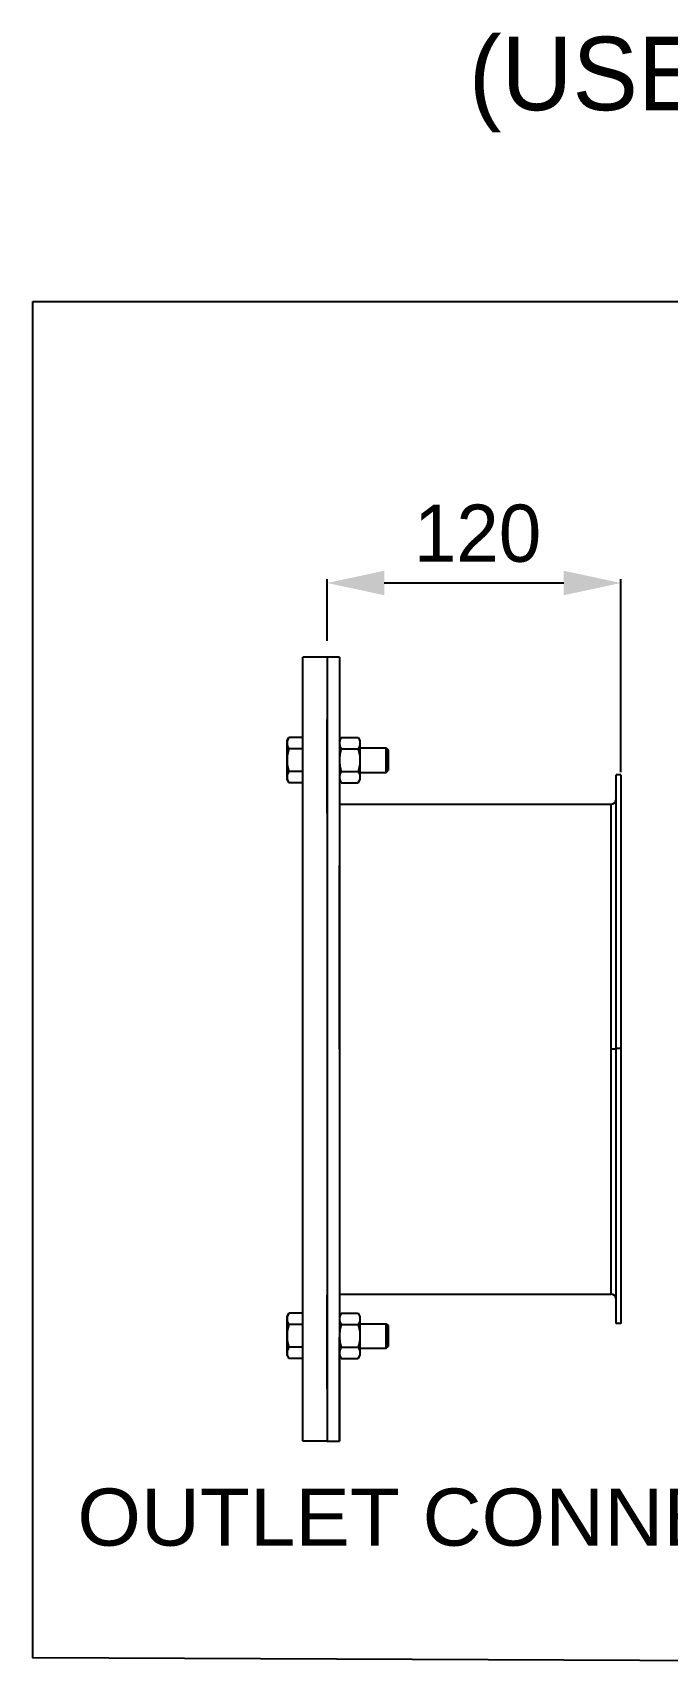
# Model space of a CAD drawing. Header units: millimetres. Extents: x 395 to 3386, y 0 to 2798.
# Drawn here: x 1887 to 2146, y 1336 to 2005 of the extents above; entities that cross this region are included whole.
import ezdxf
from ezdxf.enums import TextEntityAlignment as Align

# ---------------------------------------------------------------- set-up
doc = ezdxf.new("R2010")
doc.units = ezdxf.units.MM
doc.header["$LTSCALE"] = 217.8
doc.header["$PDMODE"] = 3
doc.header["$PDSIZE"] = 8
doc.layers.get('0').update_dxf_attribs({"linetype": 'CONTINUOUS'})
doc.layers.get('Defpoints').update_dxf_attribs({"linetype": 'CONTINUOUS'})
doc.layers.add('00_BUW_DATUM', color=7, linetype='CONTINUOUS')
doc.layers.add('02___PRT_ALL_AXES', color=7, linetype='CONTINUOUS')
doc.styles.get("Standard").update_dxf_attribs({"font": 'taile.ttf'})
doc.dimstyles.new('DIMSTYLE_2', dxfattribs={"dimtxt": 23.333333, "dimasz": 23.333333, "dimexe": 1.5, "dimexo": 1, "dimgap": 0.875, "dimtad": 1, "dimlfac": 0.15, "dimdsep": 46, "dimtxsty": 'Standard', "dimblk": '_FILLED', "dimblk1": '_FILLED', "dimblk2": '_FILLED', "dimcen": 0.09, "dimazin": 2, "dimtp": 0.01, "dimtm": 0.01, "dimtfac": 1, "dimtofl": 0, "dimtmove": 0, "dimatfit": 3, "dimldrblk": '_FILLED', "dimfxl": 1, "dimtolj": 1, "dimarcsym": 0})

# ---------------------------------------------------------------- blocks, each defined once
blk = doc.blocks.new('_FILLED')
at = {"color": 0, "linetype": 'ByBlock'}
blk.add_solid([(0, 0), (-1, 0.214), (-1, -0.214)], dxfattribs=at)
blk = doc.blocks.new('*D224')
at = {"color": 0, "linetype": 'Continuous', "lineweight": -2}
for p, q in [((2007.29, 1757.12), (2007.29, 1782.19)), ((2127.29, 1703.45), (2127.29, 1782.19)), ((2030.62, 1780.69), (2103.95, 1780.69))]:
    blk.add_line(p, q, dxfattribs=at)
at = {"layer": 'Defpoints', "color": 0}
for p in [(2127.29, 1780.69), (2007.29, 1756.12), (2127.29, 1702.45)]:
    blk.add_point(p, dxfattribs=at)
at = {"color": 0, "linetype": 'ByBlock', "lineweight": -2, "xscale": 23.3333333333, "yscale": 23.3333333333, "zscale": 23.3333333333, "rotation": 180}
blk.add_blockref('_FILLED', (2007.29, 1780.69), dxfattribs=at)
at = {"color": 0, "linetype": 'ByBlock', "lineweight": -2, "xscale": 23.3333333333, "yscale": 23.3333333333, "zscale": 23.3333333333}
blk.add_blockref('_FILLED', (2127.29, 1780.69), dxfattribs=at)
at = {"color": 0, "insert": (2068.72, 1812.68), "char_height": 23.333, "attachment_point": 2, "line_spacing_factor": 0.9}
blk.add_mtext('\\A1;120', dxfattribs=at)

msp = doc.modelspace()

# ---------------------------------------------------------------- linework, layer by layer
for p, q in [((1887.0313, 1895.5995), (3312.6528, 1895.5995)), ((2007.2865, 1750.4489), (1997.2865, 1750.4489)), ((1997.2865, 1430.4489), (1997.2865, 1750.4489)), ((2012.2865, 1750.4489), (2012.2865, 1707.9489)), ((2012.2865, 1590.4489), (2012.2865, 1665.4489)), ((2012.2865, 1590.4489), (2012.2865, 1515.4489)), ((2012.2865, 1430.4489), (2012.2865, 1472.9489)), ((2007.2865, 1430.4489), (1997.2865, 1430.4489))]:
    msp.add_line(p, q)
at = {"linetype": 'Continuous'}
for p, q in [((2007.2865, 1750.4489), (2007.2865, 1430.4489)), ((2012.2865, 1750.4489), (2007.2865, 1750.4489)), ((2012.2865, 1750.4489), (2012.2865, 1430.4489)), ((2127.2865, 1702.4489), (2125.2865, 1702.4489)), ((2125.2865, 1590.6443), (2125.2865, 1702.4489)), ((2127.2865, 1702.4489), (2125.2865, 1702.4489)), ((2127.2865, 1702.4489), (2127.2865, 1590.6443)), ((2012.2865, 1690.4489), (2123.2865, 1690.4489)), ((2123.2865, 1490.4489), (2123.2865, 1690.4489)), ((2123.2865, 1590.6234), (2123.5535, 1590.6234)), ((2123.5535, 1590.6234), (2124.0497, 1590.6237)), ((2124.0497, 1590.6237), (2124.5046, 1590.6241)), ((2127.2865, 1590.6443), (2125.2865, 1590.6443)), ((2125.2865, 1478.4489), (2125.2865, 1590.4489)), ((2127.2865, 1590.6269), (2127.2865, 1478.4489)), ((2012.2865, 1490.4489), (2123.2865, 1490.4489)), ((2127.2865, 1478.4489), (2125.2865, 1478.4489)), ((2007.2865, 1430.4489), (2012.2865, 1430.4489))]:
    msp.add_line(p, q, dxfattribs=at)
at = {"color": 7, "linetype": 'Continuous'}
for p, q in [((2032.1865, 1712.6336), (2032.1865, 1704.1336)), ((2032.1865, 1477.6336), (2032.1865, 1469.1336))]:
    msp.add_line(p, q, dxfattribs=at)
msp.add_lwpolyline([(3312.6444, 1895.5995), (3312.831, 1335.7473), (1887.0313, 1342.0225), (1887.0313, 1895.5995)])
at = {"linetype": 'Continuous'}
for centre, start, end in [((2123.2865, 1692.4489), 270, 352.5), ((2123.2865, 1488.4489), 7.5, 90)]:
    msp.add_arc(centre, 2, start, end, dxfattribs=at)
msp.add_open_spline([(2124.5046, 1590.6241), (2124.6107, 1590.6243), (2124.8709, 1590.6271), (2125.1315, 1590.6183), (2125.2856, 1590.6268)], degree=3, knots=[0, 0, 0, 0, 0.40743579, 1, 1, 1, 1], dxfattribs=at)
at = {"layer": '00_BUW_DATUM', "color": 7, "linetype": 'Continuous'}
for p, q in [((1990.8865, 1716.3836), (1991.6011, 1717.6212)), ((1990.8865, 1700.3836), (1990.8865, 1716.3836)), ((1997.2865, 1717.6212), (1991.6011, 1717.6212)), ((2012.2865, 1716.3836), (2013.0011, 1717.6212)), ((2013.0011, 1717.6212), (2019.972, 1717.6212)), ((2019.972, 1717.6212), (2020.6865, 1716.3836)), ((2020.6865, 1716.3836), (2020.6865, 1700.3836)), ((1997.2865, 1713.0024), (1991.6011, 1713.0024)), ((2013.0011, 1713.0024), (2019.972, 1713.0024)), ((2020.6865, 1713.3836), (2031.4365, 1713.3836)), ((2031.4365, 1703.3836), (2031.4365, 1713.3836)), ((2031.4365, 1713.3836), (2032.1865, 1712.6336)), ((2032.1865, 1704.1336), (2032.1865, 1712.6336)), ((1997.2865, 1703.7648), (1991.6011, 1703.7648)), ((2013.0011, 1703.7648), (2019.972, 1703.7648)), ((2020.6865, 1703.3836), (2031.4365, 1703.3836)), ((2031.4365, 1703.3836), (2032.1865, 1704.1336)), ((1990.8865, 1700.3836), (1991.6011, 1699.146)), ((1997.2865, 1699.146), (1991.6011, 1699.146)), ((2012.2865, 1700.3836), (2013.0011, 1699.146)), ((2013.0011, 1699.146), (2019.972, 1699.146)), ((2019.972, 1699.146), (2020.6865, 1700.3836)), ((1990.8865, 1481.3836), (1991.6011, 1482.6212)), ((1990.8865, 1465.3836), (1990.8865, 1481.3836)), ((1997.2865, 1482.6212), (1991.6011, 1482.6212)), ((2012.2865, 1481.3836), (2013.0011, 1482.6212)), ((2013.0011, 1482.6212), (2019.972, 1482.6212)), ((2019.972, 1482.6212), (2020.6865, 1481.3836)), ((2020.6865, 1481.3836), (2020.6865, 1465.3836)), ((1997.2865, 1478.0024), (1991.6011, 1478.0024)), ((2013.0011, 1478.0024), (2019.972, 1478.0024)), ((2020.6865, 1478.3836), (2031.4365, 1478.3836)), ((2031.4365, 1468.3836), (2031.4365, 1478.3836)), ((2031.4365, 1478.3836), (2032.1865, 1477.6336)), ((2032.1865, 1469.1336), (2032.1865, 1477.6336)), ((1997.2865, 1468.7648), (1991.6011, 1468.7648)), ((2013.0011, 1468.7648), (2019.972, 1468.7648)), ((2020.6865, 1468.3836), (2031.4365, 1468.3836)), ((2031.4365, 1468.3836), (2032.1865, 1469.1336)), ((1990.8865, 1465.3836), (1991.6011, 1464.146)), ((1997.2865, 1464.146), (1991.6011, 1464.146)), ((2012.2865, 1465.3836), (2013.0011, 1464.146)), ((2013.0011, 1464.146), (2019.972, 1464.146)), ((2019.972, 1464.146), (2020.6865, 1465.3836))]:
    msp.add_line(p, q, dxfattribs=at)
for points, knots in [([(1991.6011, 1717.6212), (1991.4945, 1717.4366), (1991.2988, 1717.0652), (1991.0682, 1716.4894), (1990.9207, 1715.904), (1990.8865, 1715.5077), (1990.8865, 1715.3118)], [0, 0, 0, 0, 0.26163522, 0.51448875, 0.75958985, 1, 1, 1, 1]), ([(1990.8865, 1715.3118), (1990.8865, 1715.116), (1990.9207, 1714.7197), (1991.0682, 1714.1343), (1991.2988, 1713.5584), (1991.4945, 1713.187), (1991.6011, 1713.0024)], [0, 0, 0, 0, 0.24040527, 0.485503, 0.73835724, 1, 1, 1, 1]), ([(2013.0011, 1717.6212), (2012.8945, 1717.4366), (2012.6988, 1717.0652), (2012.4682, 1716.4893), (2012.3207, 1715.904), (2012.2865, 1715.5077), (2012.2865, 1715.3118)], [0, 0, 0, 0, 0.26164274, 0.51449692, 0.75959469, 1, 1, 1, 1]), ([(2012.2865, 1715.3118), (2012.2865, 1715.116), (2012.3207, 1714.7197), (2012.4682, 1714.1343), (2012.6988, 1713.5584), (2012.8945, 1713.187), (2013.0011, 1713.0024)], [0, 0, 0, 0, 0.24040533, 0.48550309, 0.73835726, 1, 1, 1, 1]), ([(2019.972, 1717.6212), (2020.0786, 1717.4366), (2020.2743, 1717.0652), (2020.5049, 1716.4893), (2020.6524, 1715.904), (2020.6865, 1715.5077), (2020.6865, 1715.3118)], [0, 0, 0, 0, 0.26164274, 0.51449692, 0.75959469, 1, 1, 1, 1]), ([(2020.6865, 1715.3118), (2020.6865, 1715.116), (2020.6524, 1714.7197), (2020.5049, 1714.1343), (2020.2743, 1713.5584), (2020.0786, 1713.187), (2019.972, 1713.0024)], [0, 0, 0, 0, 0.24040533, 0.48550309, 0.73835726, 1, 1, 1, 1]), ([(1991.6011, 1713.0024), (1991.3844, 1712.252), (1991.1136, 1711.1079), (1990.9199, 1709.5562), (1990.8865, 1708.7743), (1990.8865, 1708.3836)], [0, 0, 0, 0, 0.49989254, 0.74994646, 1, 1, 1, 1]), ([(1990.8865, 1708.3836), (1990.8865, 1707.9929), (1990.9199, 1707.2111), (1991.1136, 1705.6594), (1991.3844, 1704.5153), (1991.6011, 1703.7648)], [0, 0, 0, 0, 0.25004829, 0.50009882, 1, 1, 1, 1]), ([(2013.0011, 1713.0024), (2012.8927, 1712.627), (2012.6942, 1711.8708), (2012.4652, 1710.7203), (2012.3199, 1709.5561), (2012.2865, 1708.7743), (2012.2865, 1708.3836)], [0, 0, 0, 0, 0.25001158, 0.50001491, 0.75000857, 1, 1, 1, 1]), ([(2012.2865, 1708.3836), (2012.2865, 1707.9929), (2012.3199, 1707.2111), (2012.4652, 1706.0469), (2012.6942, 1704.8965), (2012.8927, 1704.1402), (2013.0011, 1703.7648)], [0, 0, 0, 0, 0.24999144, 0.49998511, 0.74998842, 1, 1, 1, 1]), ([(2019.972, 1713.0024), (2020.0804, 1712.627), (2020.2789, 1711.8708), (2020.5078, 1710.7203), (2020.6532, 1709.5561), (2020.6865, 1708.7743), (2020.6865, 1708.3836)], [0, 0, 0, 0, 0.25001158, 0.50001491, 0.75000857, 1, 1, 1, 1]), ([(2020.6865, 1708.3836), (2020.6865, 1707.9929), (2020.6532, 1707.2111), (2020.5078, 1706.0469), (2020.2789, 1704.8965), (2020.0804, 1704.1402), (2019.972, 1703.7648)], [0, 0, 0, 0, 0.24999144, 0.49998511, 0.74998842, 1, 1, 1, 1]), ([(1991.6011, 1703.7648), (1991.4945, 1703.5802), (1991.2988, 1703.2088), (1991.0682, 1702.633), (1990.9207, 1702.0476), (1990.8865, 1701.6513), (1990.8865, 1701.4554)], [0, 0, 0, 0, 0.26163522, 0.51448875, 0.75958985, 1, 1, 1, 1]), ([(1990.8865, 1701.4554), (1990.8865, 1701.2596), (1990.9207, 1700.8633), (1991.0682, 1700.2779), (1991.2988, 1699.702), (1991.4945, 1699.3306), (1991.6011, 1699.146)], [0, 0, 0, 0, 0.24040527, 0.485503, 0.73835724, 1, 1, 1, 1]), ([(2013.0011, 1703.7648), (2012.8945, 1703.5802), (2012.6988, 1703.2088), (2012.4682, 1702.6329), (2012.3207, 1702.0476), (2012.2865, 1701.6513), (2012.2865, 1701.4554)], [0, 0, 0, 0, 0.26164274, 0.51449692, 0.75959469, 1, 1, 1, 1]), ([(2012.2865, 1701.4554), (2012.2865, 1701.2596), (2012.3207, 1700.8633), (2012.4682, 1700.2779), (2012.6988, 1699.702), (2012.8945, 1699.3306), (2013.0011, 1699.146)], [0, 0, 0, 0, 0.24040533, 0.48550309, 0.73835726, 1, 1, 1, 1]), ([(2019.972, 1703.7648), (2020.0786, 1703.5802), (2020.2743, 1703.2088), (2020.5049, 1702.6329), (2020.6524, 1702.0476), (2020.6865, 1701.6513), (2020.6865, 1701.4554)], [0, 0, 0, 0, 0.26164274, 0.51449692, 0.75959469, 1, 1, 1, 1]), ([(2020.6865, 1701.4554), (2020.6865, 1701.2596), (2020.6524, 1700.8633), (2020.5049, 1700.2779), (2020.2743, 1699.702), (2020.0786, 1699.3306), (2019.972, 1699.146)], [0, 0, 0, 0, 0.24040533, 0.48550309, 0.73835726, 1, 1, 1, 1]), ([(1991.6011, 1482.6212), (1991.4945, 1482.4366), (1991.2988, 1482.0652), (1991.0682, 1481.4894), (1990.9207, 1480.904), (1990.8865, 1480.5077), (1990.8865, 1480.3118)], [0, 0, 0, 0, 0.26163522, 0.51448875, 0.75958985, 1, 1, 1, 1]), ([(1990.8865, 1480.3118), (1990.8865, 1480.116), (1990.9207, 1479.7197), (1991.0682, 1479.1343), (1991.2988, 1478.5584), (1991.4945, 1478.187), (1991.6011, 1478.0024)], [0, 0, 0, 0, 0.24040527, 0.485503, 0.73835724, 1, 1, 1, 1]), ([(2013.0011, 1482.6212), (2012.8945, 1482.4366), (2012.6988, 1482.0652), (2012.4682, 1481.4893), (2012.3207, 1480.904), (2012.2865, 1480.5077), (2012.2865, 1480.3118)], [0, 0, 0, 0, 0.26164274, 0.51449692, 0.75959469, 1, 1, 1, 1]), ([(2012.2865, 1480.3118), (2012.2865, 1480.116), (2012.3207, 1479.7197), (2012.4682, 1479.1343), (2012.6988, 1478.5584), (2012.8945, 1478.187), (2013.0011, 1478.0024)], [0, 0, 0, 0, 0.24040533, 0.48550309, 0.73835726, 1, 1, 1, 1]), ([(2019.972, 1482.6212), (2020.0786, 1482.4366), (2020.2743, 1482.0652), (2020.5049, 1481.4893), (2020.6524, 1480.904), (2020.6865, 1480.5077), (2020.6865, 1480.3118)], [0, 0, 0, 0, 0.26164274, 0.51449692, 0.75959469, 1, 1, 1, 1]), ([(2020.6865, 1480.3118), (2020.6865, 1480.116), (2020.6524, 1479.7197), (2020.5049, 1479.1343), (2020.2743, 1478.5584), (2020.0786, 1478.187), (2019.972, 1478.0024)], [0, 0, 0, 0, 0.24040533, 0.48550309, 0.73835726, 1, 1, 1, 1]), ([(1991.6011, 1478.0024), (1991.3844, 1477.252), (1991.1136, 1476.1079), (1990.9199, 1474.5562), (1990.8865, 1473.7743), (1990.8865, 1473.3836)], [0, 0, 0, 0, 0.49989254, 0.74994646, 1, 1, 1, 1]), ([(1990.8865, 1473.3836), (1990.8865, 1472.9929), (1990.9199, 1472.2111), (1991.1136, 1470.6594), (1991.3844, 1469.5153), (1991.6011, 1468.7648)], [0, 0, 0, 0, 0.25004829, 0.50009882, 1, 1, 1, 1]), ([(2013.0011, 1478.0024), (2012.8927, 1477.627), (2012.6942, 1476.8708), (2012.4652, 1475.7203), (2012.3199, 1474.5561), (2012.2865, 1473.7743), (2012.2865, 1473.3836)], [0, 0, 0, 0, 0.25001158, 0.50001491, 0.75000857, 1, 1, 1, 1]), ([(2012.2865, 1473.3836), (2012.2865, 1472.9929), (2012.3199, 1472.2111), (2012.4652, 1471.0469), (2012.6942, 1469.8965), (2012.8927, 1469.1402), (2013.0011, 1468.7648)], [0, 0, 0, 0, 0.24999144, 0.49998511, 0.74998842, 1, 1, 1, 1]), ([(2019.972, 1478.0024), (2020.0804, 1477.627), (2020.2789, 1476.8708), (2020.5078, 1475.7203), (2020.6532, 1474.5561), (2020.6865, 1473.7743), (2020.6865, 1473.3836)], [0, 0, 0, 0, 0.25001158, 0.50001491, 0.75000857, 1, 1, 1, 1]), ([(2020.6865, 1473.3836), (2020.6865, 1472.9929), (2020.6532, 1472.2111), (2020.5078, 1471.0469), (2020.2789, 1469.8965), (2020.0804, 1469.1402), (2019.972, 1468.7648)], [0, 0, 0, 0, 0.24999144, 0.49998511, 0.74998842, 1, 1, 1, 1]), ([(1991.6011, 1468.7648), (1991.4945, 1468.5802), (1991.2988, 1468.2088), (1991.0682, 1467.633), (1990.9207, 1467.0476), (1990.8865, 1466.6513), (1990.8865, 1466.4554)], [0, 0, 0, 0, 0.26163522, 0.51448875, 0.75958985, 1, 1, 1, 1]), ([(1990.8865, 1466.4554), (1990.8865, 1466.2596), (1990.9207, 1465.8633), (1991.0682, 1465.2779), (1991.2988, 1464.702), (1991.4945, 1464.3306), (1991.6011, 1464.146)], [0, 0, 0, 0, 0.24040527, 0.485503, 0.73835724, 1, 1, 1, 1]), ([(2013.0011, 1468.7648), (2012.8945, 1468.5802), (2012.6988, 1468.2088), (2012.4682, 1467.6329), (2012.3207, 1467.0476), (2012.2865, 1466.6513), (2012.2865, 1466.4554)], [0, 0, 0, 0, 0.26164274, 0.51449692, 0.75959469, 1, 1, 1, 1]), ([(2012.2865, 1466.4554), (2012.2865, 1466.2596), (2012.3207, 1465.8633), (2012.4682, 1465.2779), (2012.6988, 1464.702), (2012.8945, 1464.3306), (2013.0011, 1464.146)], [0, 0, 0, 0, 0.24040533, 0.48550309, 0.73835726, 1, 1, 1, 1]), ([(2019.972, 1468.7648), (2020.0786, 1468.5802), (2020.2743, 1468.2088), (2020.5049, 1467.6329), (2020.6524, 1467.0476), (2020.6865, 1466.6513), (2020.6865, 1466.4554)], [0, 0, 0, 0, 0.26164274, 0.51449692, 0.75959469, 1, 1, 1, 1]), ([(2020.6865, 1466.4554), (2020.6865, 1466.2596), (2020.6524, 1465.8633), (2020.5049, 1465.2779), (2020.2743, 1464.702), (2020.0786, 1464.3306), (2019.972, 1464.146)], [0, 0, 0, 0, 0.24040533, 0.48550309, 0.73835726, 1, 1, 1, 1])]:
    msp.add_open_spline(points, degree=3, knots=knots, dxfattribs=at)
at = {"layer": '02___PRT_ALL_AXES', "color": 7, "linetype": 'Continuous'}
for p, q in [((1997.2865, 1686.9489), (1997.2865, 1724.9815)), ((2007.2865, 1686.9489), (2007.2865, 1724.9815)), ((1997.2865, 1451.9489), (1997.2865, 1489.9815)), ((2007.2865, 1451.9489), (2007.2865, 1489.9815))]:
    msp.add_line(p, q, dxfattribs=at)

# ---------------------------------------------------------------- texts
at = {"linetype": 'Continuous', "width": 1.112267}
msp.add_text('OUTLET CONNECTOR', height=23.333333, dxfattribs=at).set_placement((1905.2405, 1387.7797), (2261.4143, 1387.7797), align=Align.FIT)
at = {"insert": (2065.1462, 2003.6376), "char_height": 30, "width": 1478.20149, "attachment_point": 1}
msp.add_mtext('(USEFUL FOR FLOW AND FILTER LIFE INDICATION)', dxfattribs=at)

# ---------------------------------------------------------------- dimensions: what is measured, and where the dimension line sits
at = {"linetype": 'Continuous'}
dim = msp.add_linear_dim(base=(2127.2865, 1780.6929), p1=(2007.2865, 1756.1155), p2=(2127.2865, 1702.4489), text='120', dimstyle='DIMSTYLE_2', dxfattribs=at)
dim.commit()
dim.dimension.update_dxf_attribs({"geometry": '*D224', "text_midpoint": (2068.7181, 1780.6929), "dimtype": 160})

doc.saveas('drawing.dxf')
